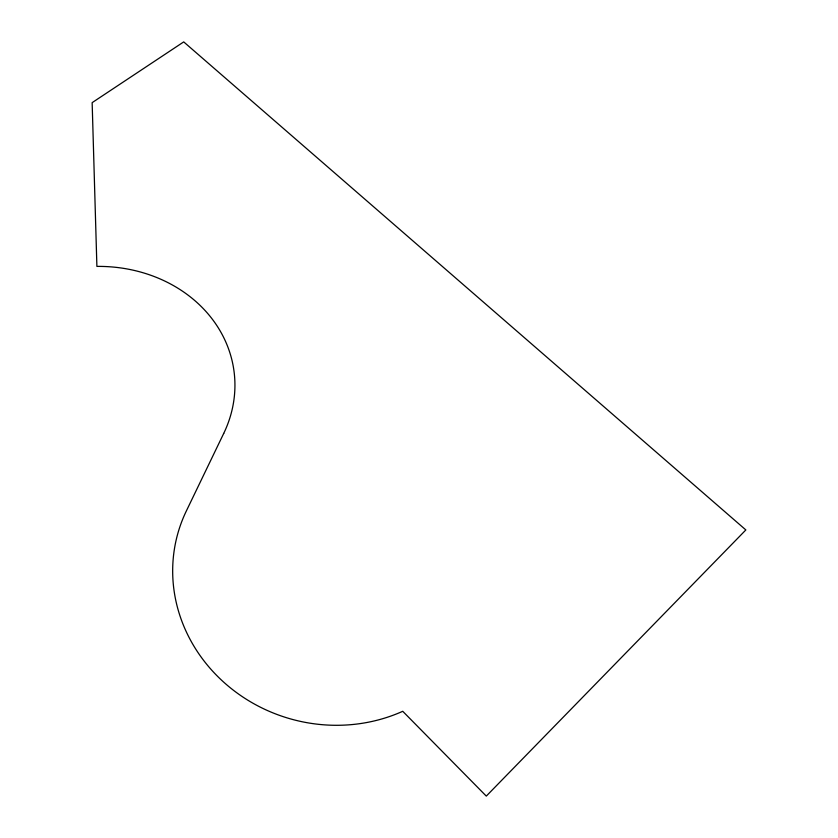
<?xml version="1.0" encoding="UTF-8"?>
<svg xmlns="http://www.w3.org/2000/svg" width="838" height="838" viewBox="0 0 838 838"><rect width="100%" height="100%" fill="white"/><g stroke="black" fill="none" stroke-linecap="round" stroke-linejoin="round"><path stroke-width="1.26" d="M223.715 433.435L186.34 510.981A158.581 147.677 16.5 0 0 222.101 680.686A158.581 147.677 16.5 0 0 402.743 711.294L486.291 796.1L745.851 529.941L183.721 41.9L92.149 102.645L96.894 266.4A140.931 122.348 -6.3 0 1 223.715 433.435"/></g></svg>
